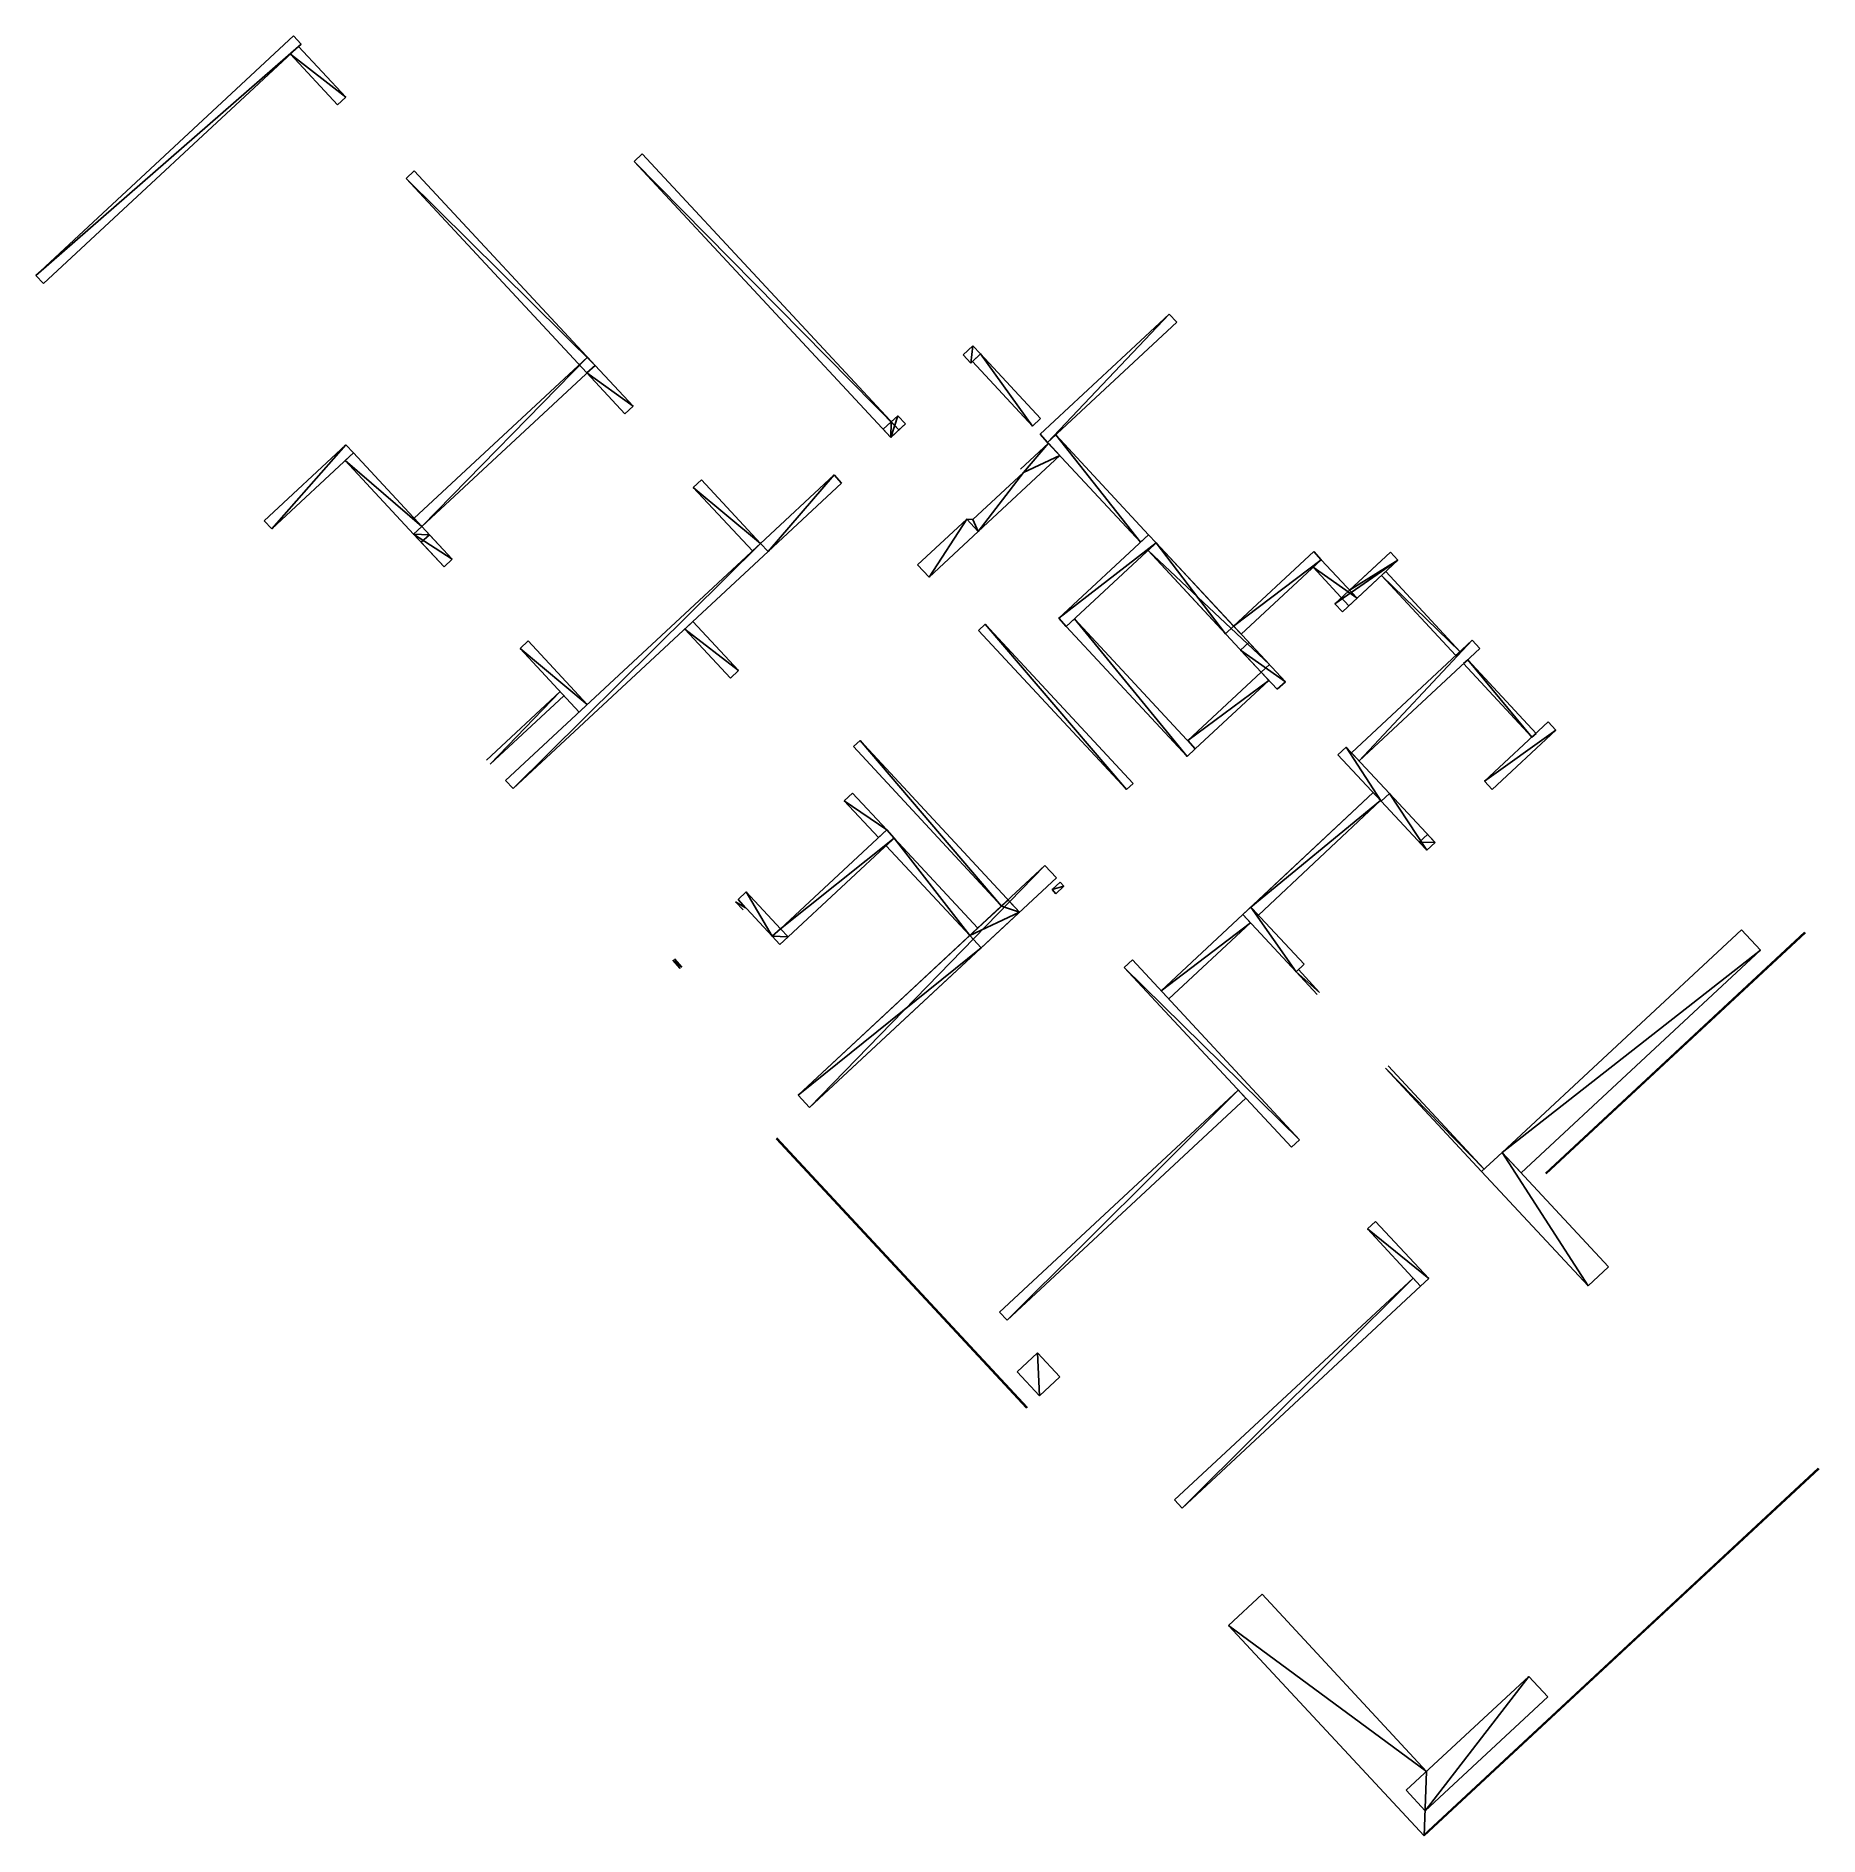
# Model space of a CAD drawing. Header units: metres. Extents: x 22.1 to 38.1, y -33.6 to -17.5.
import ezdxf

# ---------------------------------------------------------------- set-up
doc = ezdxf.new("R2010")
doc.units = ezdxf.units.M
doc.layers.add('First Floor', color=7, linetype='Continuous')
doc.layers.add('Ground Floor', color=7, linetype='Continuous')

msp = doc.modelspace()

# ---------------------------------------------------------------- linework, layer by layer
at = {"layer": 'First Floor'}
for p, q in [((32.087, -22.119), (32.16, -22.051)), ((33.174, -23.141), (32.16, -22.051)), ((33.101, -23.21), (32.087, -22.119)), ((33.174, -23.141), (32.087, -22.119)), ((33.571, -22.129), (32.853, -22.796)), ((33.639, -22.202), (32.853, -22.796)), ((33.639, -22.202), (32.921, -22.87)), ((33.639, -22.202), (33.566, -22.27)), ((33.639, -22.202), (33.571, -22.129)), ((33.96, -22.547), (33.639, -22.202)), ((34.258, -22.134), (33.892, -22.474)), ((34.326, -22.207), (33.892, -22.474)), ((34.326, -22.207), (33.96, -22.547)), ((34.326, -22.207), (34.258, -22.134)), ((33.887, -22.616), (33.566, -22.27)), ((33.96, -22.547), (33.566, -22.27)), ((34.179, -22.343), (34.216, -22.309)), ((34.179, -22.343), (34.846, -23.06)), ((34.179, -22.343), (34.883, -23.026)), ((34.883, -23.026), (34.216, -22.309)), ((33.887, -22.616), (33.96, -22.547)), ((33.96, -22.547), (33.892, -22.474)), ((32.921, -22.87), (32.853, -22.796)), ((32.916, -23.011), (32.989, -22.943)), ((33.244, -23.363), (32.916, -23.011)), ((33.317, -23.295), (32.916, -23.011)), ((33.317, -23.295), (32.989, -22.943)), ((33.909, -23.932), (34.992, -22.924)), ((33.977, -24.005), (34.992, -22.924)), ((33.977, -24.005), (35.061, -22.997)), ((34.846, -23.06), (34.883, -23.026)), ((35.061, -22.997), (34.992, -22.924)), ((33.101, -23.21), (33.174, -23.141)), ((34.914, -23.133), (34.951, -23.099)), ((34.914, -23.133), (35.527, -23.792)), ((34.951, -23.099), (35.564, -23.758)), ((34.951, -23.099), (35.527, -23.792)), ((33.244, -23.363), (33.317, -23.295)), ((35.673, -23.656), (35.102, -24.187)), ((35.742, -23.729), (35.673, -23.656)), ((35.742, -23.729), (35.102, -24.187)), ((35.742, -23.729), (35.17, -24.261)), ((35.564, -23.758), (35.527, -23.792)), ((33.788, -23.949), (33.862, -23.881)), ((34.176, -24.366), (33.788, -23.949)), ((34.249, -24.298), (33.862, -23.881)), ((34.176, -24.366), (33.862, -23.881)), ((33.977, -24.005), (33.909, -23.932)), ((35.17, -24.261), (35.102, -24.187)), ((34.103, -24.287), (32.936, -25.382)), ((34.103, -24.287), (33.009, -25.314)), ((34.171, -24.36), (34.103, -24.287)), ((34.176, -24.366), (34.249, -24.298)), ((34.176, -24.366), (34.249, -24.298)), ((34.658, -24.737), (34.249, -24.298)), ((34.584, -24.805), (34.249, -24.298)), ((34.171, -24.36), (33.009, -25.314)), ((33.077, -25.387), (34.171, -24.36)), ((34.584, -24.805), (34.176, -24.366)), ((34.516, -24.732), (34.59, -24.664)), ((34.658, -24.737), (34.59, -24.664)), ((34.584, -24.805), (34.516, -24.732)), ((34.658, -24.737), (34.516, -24.732)), ((34.658, -24.737), (34.584, -24.805)), ((34.584, -24.805), (34.658, -24.737)), ((28.951, -27), (31.163, -24.943)), ((29.053, -27.11), (31.163, -24.943)), ((31.265, -25.053), (31.163, -24.943)), ((29.053, -27.11), (31.265, -25.053)), ((31.226, -25.158), (31.299, -25.09)), ((31.226, -25.158), (31.333, -25.126)), ((31.26, -25.195), (31.333, -25.126)), ((31.299, -25.09), (31.333, -25.126)), ((31.226, -25.158), (31.26, -25.195)), ((32.936, -25.382), (33.009, -25.314)), ((32.936, -25.382), (33.009, -25.314)), ((33.486, -25.827), (33.009, -25.314)), ((33.413, -25.895), (33.009, -25.314)), ((33.077, -25.387), (33.009, -25.314)), ((32.936, -25.382), (32.204, -26.063)), ((33.004, -25.455), (32.204, -26.063)), ((33.004, -25.455), (32.272, -26.136)), ((33.413, -25.895), (32.936, -25.382)), ((33.004, -25.455), (32.936, -25.382)), ((31.872, -25.854), (31.946, -25.786)), ((31.946, -25.786), (33.445, -27.398)), ((31.872, -25.854), (33.445, -27.398)), ((31.872, -25.854), (33.372, -27.466)), ((33.486, -25.827), (33.413, -25.895)), ((33.413, -25.895), (33.624, -26.078)), ((33.413, -25.895), (33.602, -26.098)), ((33.435, -25.874), (33.624, -26.078)), ((32.272, -26.136), (32.204, -26.063)), ((34.215, -26.757), (35.098, -27.663)), ((34.215, -26.757), (35.076, -27.684)), ((34.237, -26.737), (35.098, -27.663)), ((29.053, -27.11), (28.951, -27)), ((32.895, -26.953), (30.756, -28.942)), ((32.895, -26.953), (30.825, -29.015)), ((32.963, -27.027), (30.825, -29.015)), ((32.895, -26.953), (32.963, -27.027)), ((33.372, -27.466), (33.445, -27.398)), ((34.053, -28.198), (34.126, -28.13)), ((34.053, -28.198), (34.602, -28.643)), ((34.053, -28.198), (34.529, -28.711)), ((34.126, -28.13), (34.602, -28.643)), ((34.461, -28.638), (32.323, -30.626)), ((34.461, -28.638), (32.391, -30.699)), ((34.461, -28.638), (34.529, -28.711)), ((34.529, -28.711), (34.602, -28.643)), ((34.529, -28.711), (32.391, -30.699)), ((30.756, -28.942), (30.825, -29.015)), ((32.323, -30.626), (32.391, -30.699))]:
    msp.add_line(p, q, dxfattribs=at)
at = {"layer": 'Ground Floor'}
for p, q in [((24.429, -17.51), (22.122, -19.655)), ((24.429, -17.51), (22.122, -19.655)), ((24.497, -17.583), (24.429, -17.51)), ((24.497, -17.583), (24.429, -17.51)), ((24.497, -17.583), (24.429, -17.51)), ((24.497, -17.583), (22.122, -19.655)), ((22.19, -19.728), (24.497, -17.583)), ((22.19, -19.728), (24.497, -17.583)), ((24.475, -17.604), (24.402, -17.672)), ((24.402, -17.672), (24.898, -18.059)), ((24.402, -17.672), (24.825, -18.127)), ((24.402, -17.672), (24.825, -18.127)), ((24.475, -17.604), (24.898, -18.059)), ((24.475, -17.604), (24.898, -18.059)), ((24.825, -18.127), (24.898, -18.059)), ((24.825, -18.127), (24.898, -18.059)), ((24.825, -18.127), (24.898, -18.059)), ((27.481, -18.634), (27.554, -18.566)), ((27.481, -18.634), (29.781, -21.108)), ((27.481, -18.634), (29.854, -21.039)), ((27.554, -18.566), (29.854, -21.039)), ((25.438, -18.786), (25.511, -18.718)), ((25.438, -18.786), (25.511, -18.718)), ((25.438, -18.786), (25.511, -18.718)), ((25.438, -18.786), (27.131, -20.461)), ((25.438, -18.786), (27.058, -20.529)), ((25.438, -18.786), (27.058, -20.529)), ((25.511, -18.718), (27.131, -20.461)), ((25.511, -18.718), (27.131, -20.461)), ((22.19, -19.728), (22.122, -19.655)), ((31.119, -21.078), (32.276, -20.002)), ((31.187, -21.151), (32.276, -20.002)), ((31.187, -21.151), (32.344, -20.075)), ((32.344, -20.075), (32.276, -20.002)), ((30.518, -20.285), (30.43, -20.367)), ((30.518, -20.285), (30.43, -20.367)), ((30.518, -20.285), (30.499, -20.44)), ((30.586, -20.359), (30.518, -20.285)), ((25.511, -21.831), (27.063, -20.388)), ((25.579, -21.904), (27.063, -20.388)), ((25.579, -21.904), (27.131, -20.461)), ((27.058, -20.529), (27.131, -20.461)), ((27.058, -20.529), (27.131, -20.461)), ((27.131, -20.461), (27.063, -20.388)), ((27.131, -20.461), (27.472, -20.827)), ((27.131, -20.461), (27.472, -20.827)), ((30.499, -20.44), (30.43, -20.367)), ((30.499, -20.44), (30.43, -20.367)), ((30.499, -20.44), (30.43, -20.367)), ((30.586, -20.359), (30.499, -20.44)), ((30.586, -20.359), (30.499, -20.44)), ((30.513, -20.427), (30.586, -20.359)), ((30.513, -20.427), (31.051, -21.005)), ((30.586, -20.359), (31.124, -20.936)), ((30.586, -20.359), (31.051, -21.005)), ((27.058, -20.529), (27.399, -20.895)), ((27.058, -20.529), (27.472, -20.827)), ((27.058, -20.529), (27.399, -20.895)), ((27.399, -20.895), (27.472, -20.827)), ((27.399, -20.895), (27.472, -20.827)), ((27.399, -20.895), (27.472, -20.827)), ((29.845, -20.912), (29.713, -21.034)), ((29.781, -21.108), (29.845, -20.912)), ((29.845, -20.912), (29.786, -20.966)), ((29.845, -20.912), (29.786, -20.966)), ((29.913, -20.985), (29.845, -20.912)), ((29.913, -20.985), (29.845, -20.912)), ((29.913, -20.985), (29.845, -20.912)), ((31.124, -20.936), (31.051, -21.005)), ((29.713, -21.034), (29.786, -20.966)), ((29.713, -21.034), (29.786, -20.966)), ((29.781, -21.108), (29.713, -21.034)), ((29.781, -21.108), (29.713, -21.034)), ((29.781, -21.108), (29.713, -21.034)), ((29.781, -21.108), (29.786, -20.966)), ((29.781, -21.108), (29.913, -20.985)), ((29.854, -21.039), (29.781, -21.108)), ((29.854, -21.039), (29.781, -21.108)), ((29.781, -21.108), (29.854, -21.039)), ((29.854, -21.039), (29.786, -20.966)), ((29.854, -21.039), (29.913, -20.985)), ((29.854, -21.039), (29.913, -20.985)), ((31.187, -21.151), (31.119, -21.078)), ((31.26, -21.083), (31.187, -21.151)), ((31.26, -21.083), (32.092, -21.978)), ((31.26, -21.083), (32.019, -22.046)), ((24.898, -21.172), (24.166, -21.853)), ((24.898, -21.172), (24.234, -21.926)), ((24.966, -21.245), (24.234, -21.926)), ((24.893, -21.313), (24.966, -21.245)), ((24.898, -21.172), (24.966, -21.245)), ((25.579, -21.904), (24.966, -21.245)), ((30.564, -21.95), (31.296, -21.269)), ((31.194, -21.159), (30.943, -21.392)), ((31.194, -21.159), (30.971, -21.421)), ((31.296, -21.269), (30.971, -21.421)), ((31.187, -21.151), (32.019, -22.046)), ((31.296, -21.269), (31.194, -21.159)), ((25.506, -21.973), (24.893, -21.313)), ((25.579, -21.904), (24.893, -21.313)), ((29.273, -21.443), (28.614, -22.056)), ((29.273, -21.443), (28.682, -22.129)), ((29.341, -21.516), (29.273, -21.443)), ((30.971, -21.421), (30.518, -21.842)), ((30.564, -21.95), (30.971, -21.421)), ((28.011, -21.554), (28.085, -21.486)), ((28.011, -21.554), (28.085, -21.486)), ((28.011, -21.554), (28.085, -21.486)), ((28.011, -21.554), (28.614, -22.056)), ((28.011, -21.554), (28.541, -22.124)), ((28.011, -21.554), (28.541, -22.124)), ((28.085, -21.486), (28.614, -22.056)), ((28.085, -21.486), (28.614, -22.056)), ((29.341, -21.516), (28.682, -22.129)), ((24.166, -21.853), (24.234, -21.926)), ((25.506, -21.973), (25.579, -21.904)), ((25.506, -21.973), (25.579, -21.904)), ((25.506, -21.973), (25.579, -21.904)), ((25.579, -21.904), (25.506, -21.973)), ((25.579, -21.904), (25.511, -21.831)), ((25.579, -21.904), (25.647, -21.978)), ((25.579, -21.904), (25.647, -21.978)), ((25.851, -22.197), (25.579, -21.904)), ((30.462, -21.84), (30.022, -22.248)), ((30.462, -21.84), (30.125, -22.358)), ((30.564, -21.95), (30.462, -21.84)), ((30.462, -21.84), (30.518, -21.842)), ((30.462, -21.84), (30.564, -21.95)), ((30.564, -21.95), (30.518, -21.842)), ((25.506, -21.973), (25.647, -21.978)), ((25.851, -22.197), (25.506, -21.973)), ((25.506, -21.973), (25.574, -22.046)), ((25.506, -21.973), (25.574, -22.046)), ((25.778, -22.266), (25.506, -21.973)), ((25.574, -22.046), (25.647, -21.978)), ((25.778, -22.266), (25.574, -22.046)), ((25.778, -22.266), (25.574, -22.046)), ((25.851, -22.197), (25.647, -21.978)), ((25.851, -22.197), (25.647, -21.978)), ((28.614, -22.056), (26.329, -24.18)), ((28.614, -22.056), (26.397, -24.253)), ((28.541, -22.124), (28.614, -22.056)), ((28.682, -22.129), (28.614, -22.056)), ((28.614, -22.056), (28.682, -22.129)), ((30.125, -22.358), (30.564, -21.95)), ((32.092, -21.978), (31.286, -22.727)), ((31.286, -22.727), (32.16, -22.051)), ((31.354, -22.8), (32.16, -22.051)), ((32.092, -21.978), (32.019, -22.046)), ((32.087, -22.119), (32.16, -22.051)), ((32.092, -21.978), (32.16, -22.051)), ((32.853, -22.796), (32.16, -22.051)), ((32.78, -22.865), (32.16, -22.051)), ((25.778, -22.266), (25.851, -22.197)), ((25.778, -22.266), (25.851, -22.197)), ((25.778, -22.266), (25.851, -22.197)), ((26.397, -24.253), (28.682, -22.129)), ((30.022, -22.248), (30.125, -22.358)), ((32.78, -22.865), (32.087, -22.119)), ((33.76, -22.596), (34.258, -22.134)), ((33.76, -22.596), (34.258, -22.134)), ((33.76, -22.596), (34.326, -22.207)), ((33.828, -22.67), (34.326, -22.207)), ((33.828, -22.67), (34.326, -22.207)), ((34.258, -22.134), (34.326, -22.207)), ((31.286, -22.727), (31.354, -22.8)), ((31.354, -22.8), (31.428, -22.732)), ((31.428, -22.732), (32.51, -23.896)), ((31.428, -22.732), (32.436, -23.964)), ((33.76, -22.596), (33.828, -22.67)), ((33.76, -22.596), (33.828, -22.67)), ((33.76, -22.596), (33.828, -22.67)), ((28.009, -22.755), (27.935, -22.824)), ((27.935, -22.824), (28.417, -23.195)), ((27.935, -22.824), (28.344, -23.263)), ((27.935, -22.824), (28.344, -23.263)), ((28.009, -22.755), (28.417, -23.195)), ((28.009, -22.755), (28.417, -23.195)), ((30.567, -22.835), (30.626, -22.78)), ((30.567, -22.835), (31.895, -24.262)), ((31.895, -24.262), (30.626, -22.78)), ((31.954, -24.208), (30.626, -22.78)), ((31.354, -22.8), (32.436, -23.964)), ((32.853, -22.796), (32.78, -22.865)), ((26.459, -22.998), (26.532, -22.93)), ((26.459, -22.998), (26.532, -22.93)), ((26.459, -22.998), (26.532, -22.93)), ((26.988, -23.567), (26.459, -22.998)), ((27.062, -23.499), (26.459, -22.998)), ((26.988, -23.567), (26.459, -22.998)), ((27.062, -23.499), (26.532, -22.93)), ((27.062, -23.499), (26.532, -22.93)), ((28.344, -23.263), (28.417, -23.195)), ((28.344, -23.263), (28.417, -23.195)), ((28.344, -23.263), (28.417, -23.195)), ((32.442, -23.822), (33.101, -23.209)), ((32.442, -23.822), (33.101, -23.209)), ((33.101, -23.209), (33.169, -23.283)), ((33.101, -23.209), (33.169, -23.283)), ((33.101, -23.209), (33.169, -23.283)), ((32.442, -23.822), (33.169, -23.283)), ((32.51, -23.896), (33.169, -23.283)), ((32.51, -23.896), (33.169, -23.283)), ((26.818, -23.384), (26.159, -23.997)), ((26.818, -23.384), (26.193, -24.034)), ((26.193, -24.034), (26.852, -23.421)), ((26.988, -23.567), (27.062, -23.499)), ((29.447, -23.876), (29.506, -23.821)), ((30.773, -25.305), (29.506, -23.821)), ((30.934, -25.361), (29.506, -23.821)), ((32.442, -23.822), (32.51, -23.896)), ((29.447, -23.876), (30.773, -25.305)), ((32.51, -23.896), (32.436, -23.964)), ((26.329, -24.18), (26.397, -24.253)), ((29.365, -24.361), (29.439, -24.293)), ((29.365, -24.361), (29.439, -24.293)), ((29.365, -24.361), (29.439, -24.293)), ((29.439, -24.293), (29.745, -24.623)), ((29.439, -24.293), (29.745, -24.623)), ((31.895, -24.262), (31.954, -24.208)), ((29.365, -24.361), (29.745, -24.623)), ((29.365, -24.361), (29.672, -24.691)), ((29.365, -24.361), (29.672, -24.691)), ((29.745, -24.623), (28.793, -25.508)), ((29.745, -24.623), (28.793, -25.508)), ((29.672, -24.691), (29.745, -24.623)), ((29.745, -24.623), (29.813, -24.696)), ((29.813, -24.696), (28.793, -25.508)), ((29.813, -24.696), (28.861, -25.581)), ((29.813, -24.696), (28.861, -25.581)), ((29.813, -24.696), (29.74, -24.764)), ((30.489, -25.57), (29.74, -24.764)), ((30.562, -25.502), (29.813, -24.696)), ((29.813, -24.696), (30.489, -25.57)), ((28.459, -25.34), (28.391, -25.267)), ((28.481, -25.32), (28.391, -25.267)), ((28.413, -25.247), (28.486, -25.179)), ((28.481, -25.32), (28.413, -25.247)), ((28.72, -25.576), (28.413, -25.247)), ((28.793, -25.508), (28.486, -25.179)), ((28.72, -25.576), (28.486, -25.179)), ((30.832, -25.251), (30.489, -25.57)), ((30.773, -25.305), (30.934, -25.361)), ((30.832, -25.251), (30.934, -25.361)), ((30.489, -25.57), (30.934, -25.361)), ((30.934, -25.361), (30.591, -25.68)), ((28.793, -25.508), (28.72, -25.576)), ((28.793, -25.508), (28.72, -25.576)), ((28.861, -25.581), (28.72, -25.576)), ((28.72, -25.576), (28.788, -25.649)), ((28.861, -25.581), (28.788, -25.649)), ((28.793, -25.508), (28.861, -25.581)), ((28.861, -25.581), (28.793, -25.508)), ((28.793, -25.508), (28.861, -25.581)), ((30.489, -25.57), (28.951, -27)), ((30.562, -25.502), (30.489, -25.57)), ((30.489, -25.57), (30.591, -25.68)), ((30.489, -25.57), (30.591, -25.68)), ((35.259, -27.513), (37.405, -25.518)), ((37.97, -25.539), (35.648, -27.697)), ((35.648, -27.697), (37.977, -25.546)), ((37.977, -25.546), (35.655, -27.705)), ((37.575, -25.701), (37.405, -25.518)), ((27.895, -25.865), (27.827, -25.791)), ((27.91, -25.851), (27.827, -25.791)), ((27.91, -25.851), (27.842, -25.778)), ((28.951, -27), (30.591, -25.68)), ((29.053, -27.11), (30.591, -25.68)), ((35.259, -27.513), (37.575, -25.701)), ((35.429, -27.696), (37.575, -25.701)), ((28.951, -27), (29.053, -27.11)), ((28.753, -27.389), (30.997, -29.803)), ((28.753, -27.389), (31.005, -29.796)), ((28.76, -27.382), (31.005, -29.796)), ((35.259, -27.513), (35.076, -27.684)), ((36.212, -28.538), (35.259, -27.513)), ((35.259, -27.513), (36.029, -28.708)), ((35.429, -27.696), (35.259, -27.513)), ((35.076, -27.684), (36.029, -28.708)), ((36.212, -28.538), (36.029, -28.708)), ((31.096, -29.307), (30.913, -29.477)), ((31.096, -29.307), (31.114, -29.694)), ((31.297, -29.524), (31.096, -29.307)), ((30.913, -29.477), (31.114, -29.694)), ((31.297, -29.524), (31.114, -29.694)), ((34.555, -33.629), (38.092, -30.34)), ((34.562, -33.636), (38.092, -30.34)), ((34.562, -33.636), (38.099, -30.347)), ((32.808, -31.75), (33.108, -31.471)), ((34.583, -33.057), (33.108, -31.471)), ((32.808, -31.75), (34.562, -33.636)), ((32.808, -31.75), (34.583, -33.057)), ((34.4, -33.227), (35.498, -32.206)), ((34.57, -33.41), (35.498, -32.206)), ((35.498, -32.206), (35.668, -32.389)), ((34.57, -33.41), (35.668, -32.389)), ((34.562, -33.636), (34.583, -33.057)), ((34.4, -33.227), (34.57, -33.41))]:
    msp.add_line(p, q, dxfattribs=at)

doc.saveas('drawing.dxf')
